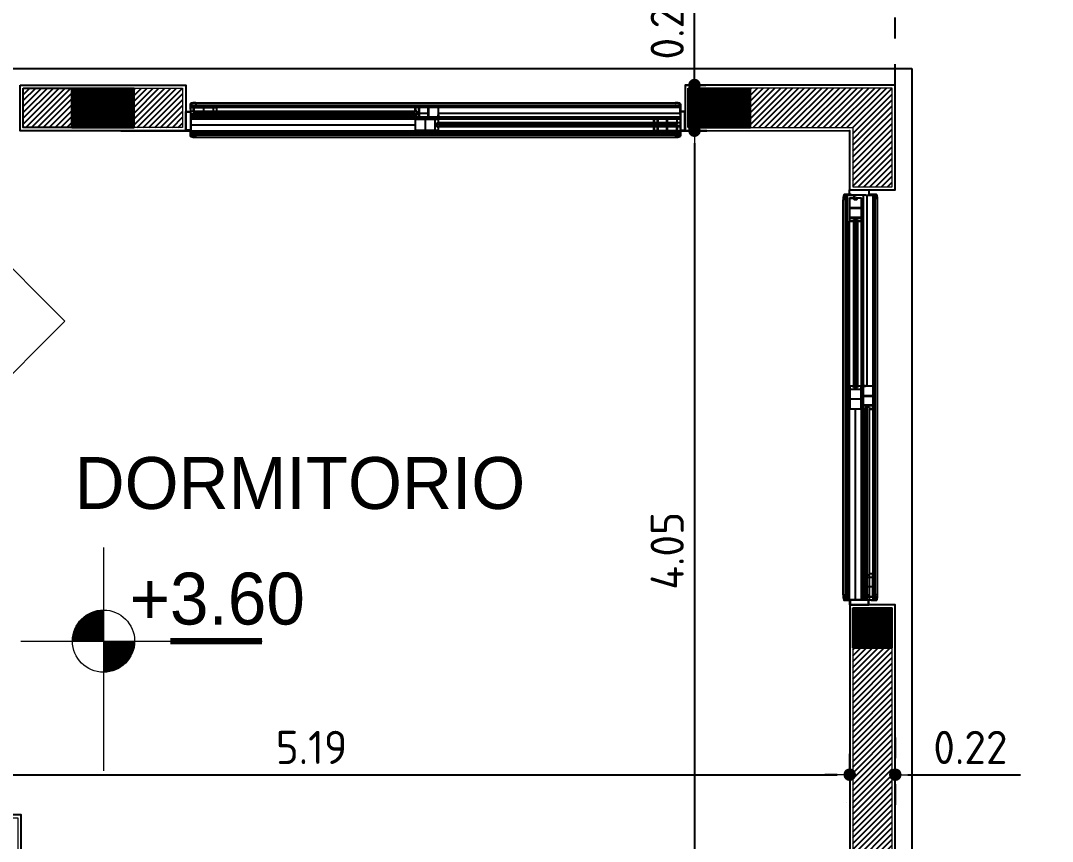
# Model space of a CAD drawing. Extents: x 233 to 569, y -241 to -74.
# Drawn here: x 412.215 to 417.189, y -172.952 to -168.996 of the extents above; entities that cross this region are included whole.
import ezdxf

# ---------------------------------------------------------------- set-up
doc = ezdxf.new("R2010")
doc.units = 0
doc.header["$MEASUREMENT"] = 0
doc.linetypes.add('DOT2', pattern=[0.125, 0, -0.125])
doc.layers.get('0').update_dxf_attribs({"linetype": 'CONTINUOUS', "lineweight": 50})
doc.layers.get('DEFPOINTS').update_dxf_attribs({"linetype": 'CONTINUOUS'})
for name, color, linetype in [('2D PA ABERTURAS CORTE', 1, 'CONTINUOUS'), ('2D PA ABERTURAS VISTA', 1, 'CONTINUOUS'), ('2D PA MUROS', 7, 'CONTINUOUS'), ('2D PB MUROS MAMP. HATCH', 10, 'CONTINUOUS'), ('2D PLATEA ESTRUCTURA COLUMNAS HATCH', 92, 'CONTINUOUS')]:
    doc.layers.add(name, color=color, linetype=linetype)
for name, color, linetype, lineweight in [('2D PA ESTRUCTURA COLUMNAS BORDES', 95, 'CONTINUOUS', 9), ('2D PA ESTRUCTURA COLUMNAS HATCH', 210, 'CONTINUOUS', 9), ('COTAS', 1, 'CONTINUOUS', 9), ('GRAFISMOS', 8, 'CONTINUOUS', 13), ('LETRAS', 3, 'CONTINUOUS', 35), ('TEXTOGREEN', 3, 'CONTINUOUS', 40)]:
    doc.layers.add(name, color=color, linetype=linetype, lineweight=lineweight)
doc.styles.add('ARIAL', font='')
doc.styles.get("Standard").update_dxf_attribs({"font": 'bahnschrift.ttf'})
doc.styles.add('SWISS LT CN', font='bahnschrift.ttf')
doc.styles.get('ARIAL').set_extended_font_data('DIN')
doc.dimstyles.new('PLANTA', dxfattribs={"dimscale": 0, "dimtxt": 0.16, "dimasz": 0.06, "dimexe": 0.18, "dimexo": 0, "dimgap": 0.05, "dimtad": 1, "dimzin": 0, "dimdsep": 46, "dimtxsty": 'ARIAL', "dimblk1": 'DOT', "dimblk2": 'DOT', "dimsah": 1, "dimcen": 0.09, "dimclrd": 1, "dimclre": 1, "dimclrt": 3, "dimadec": 0, "dimazin": 0, "dimtfac": 1, "dimtofl": 0, "dimtmove": 0, "dimatfit": 3, "dimldrblk": 'DOT', "dimfxl": 0.18, "dimtolj": 1, "dimtzin": 0, "dimarcsym": 0})
pattern_1 = [(45, (-33.139532, 77.621926), (-0.0141421356, 0.0141421356), [])]
pattern_2 = [(90, (-33.139532, 77.62192647), (-0.00025, 7e-20), []), (180, (-33.139532, 77.62192647), (-9e-20, -0.00025), [])]

# ---------------------------------------------------------------- blocks, each defined once
blk = doc.blocks.new('_DOT')
at = {"color": 0, "linetype": 'ByBlock'}
blk.add_line((-0.5, 0), (-1, 0), dxfattribs=at)
at = {"color": 0, "linetype": 'ByBlock', "const_width": 0.5}
blk.add_lwpolyline([(-0.25, 0, 1), (0.25, 0, 1)], format="xyb", close=True, dxfattribs=at)
blk = doc.blocks.new('*D233')
at = {"layer": 'COTAS', "color": 1, "linetype": 'DOT2', "lineweight": -2, "transparency": 16777216}
for p, q in [((415.5233, -169.5265), (415.2838, -169.5265)), ((415.5233, -173.5768), (415.2838, -173.5768))]:
    blk.add_line(p, q, dxfattribs=at)
at = {"layer": 'COTAS', "color": 1, "lineweight": -2, "transparency": 16777216}
blk.add_line((415.4638, -169.5865), (415.4638, -173.5168), dxfattribs=at)
at = {"layer": 'DEFPOINTS', "color": 0, "transparency": 16777216}
for p in [(415.5233, -169.5265), (415.4638, -173.5768), (415.5233, -173.5768)]:
    blk.add_point(p, dxfattribs=at)
at = {"layer": 'COTAS', "color": 1, "lineweight": -2, "transparency": 16777216, "xscale": 0.06, "yscale": 0.06, "zscale": 0.06}
for p, rotation in [((415.4638, -169.5265), 90), ((415.4638, -173.5768), 270)]:
    blk.add_blockref('_DOT', p, dxfattribs=dict(at, rotation=rotation))
at = {"layer": 'COTAS', "color": 3, "transparency": 16777216, "insert": (415.3323, -171.5516), "char_height": 0.16, "attachment_point": 5, "rotation": 90, "style": 'ARIAL'}
blk.add_mtext('\\A1;4.05', dxfattribs=at)
blk = doc.blocks.new('*D234')
at = {"layer": 'COTAS', "color": 1, "lineweight": -2, "transparency": 16777216}
for p, q in [((415.4638, -169.3063), (415.4638, -168.7622)), ((415.4638, -169.4665), (415.4638, -169.3663))]:
    blk.add_line(p, q, dxfattribs=at)
at = {"layer": 'COTAS', "color": 1, "linetype": 'DOT2', "lineweight": -2, "transparency": 16777216}
for p, q in [((415.4187, -169.3063), (415.6438, -169.3063)), ((415.4187, -169.5265), (415.6438, -169.5265))]:
    blk.add_line(p, q, dxfattribs=at)
at = {"layer": 'DEFPOINTS', "color": 0, "transparency": 16777216}
for p in [(415.4187, -169.3063), (415.4638, -169.3063), (415.4187, -169.5265)]:
    blk.add_point(p, dxfattribs=at)
at = {"layer": 'COTAS', "color": 1, "lineweight": -2, "transparency": 16777216, "xscale": 0.06, "yscale": 0.06, "zscale": 0.06}
for p, rotation in [((415.4638, -169.3063), 90), ((415.4638, -169.5265), 270)]:
    blk.add_blockref('_DOT', p, dxfattribs=dict(at, rotation=rotation))
at = {"layer": 'COTAS', "color": 3, "transparency": 16777216, "insert": (415.3324, -169.0043), "char_height": 0.16, "attachment_point": 5, "rotation": 90, "style": 'ARIAL'}
blk.add_mtext('\\A1;0.22', dxfattribs=at)
blk = doc.blocks.new('*D236')
at = {"layer": 'COTAS', "color": 1, "linetype": 'DOT2', "lineweight": -2, "transparency": 16777216}
for p, q in [((411.0226, -172.6306), (411.0226, -172.4506)), ((416.2121, -172.6306), (416.2121, -172.4506))]:
    blk.add_line(p, q, dxfattribs=at)
at = {"layer": 'COTAS', "color": 1, "lineweight": -2, "transparency": 16777216}
blk.add_line((411.0826, -172.6306), (416.1521, -172.6306), dxfattribs=at)
at = {"layer": 'DEFPOINTS', "color": 0, "transparency": 16777216}
for p in [(411.0226, -172.6306), (416.2121, -172.6306), (416.2121, -172.6306)]:
    blk.add_point(p, dxfattribs=at)
at = {"layer": 'COTAS', "color": 1, "lineweight": -2, "transparency": 16777216, "xscale": 0.06, "yscale": 0.06, "zscale": 0.06, "rotation": 180}
blk.add_blockref('_DOT', (411.0226, -172.6306), dxfattribs=at)
at = {"layer": 'COTAS', "color": 1, "lineweight": -2, "transparency": 16777216, "xscale": 0.06, "yscale": 0.06, "zscale": 0.06}
blk.add_blockref('_DOT', (416.2121, -172.6306), dxfattribs=at)
at = {"layer": 'COTAS', "color": 3, "transparency": 16777216, "insert": (413.6174, -172.4991), "char_height": 0.16, "attachment_point": 5, "style": 'ARIAL'}
blk.add_mtext('\\A1;5.19', dxfattribs=at)
blk = doc.blocks.new('*D307')
at = {"layer": 'COTAS', "color": 1, "linetype": 'DOT2', "lineweight": -2, "transparency": 16777216}
for p, q in [((416.2121, -172.4506), (416.2121, -172.8106)), ((416.4321, -172.4506), (416.4321, -172.8106))]:
    blk.add_line(p, q, dxfattribs=at)
at = {"layer": 'COTAS', "color": 1, "lineweight": -2, "transparency": 16777216}
for p, q in [((416.1521, -172.6306), (416.0921, -172.6306)), ((416.4921, -172.6306), (417.0362, -172.6306))]:
    blk.add_line(p, q, dxfattribs=at)
at = {"layer": 'DEFPOINTS', "color": 0, "transparency": 16777216}
for p in [(416.2121, -172.4506), (416.4321, -172.4506), (416.4321, -172.6306)]:
    blk.add_point(p, dxfattribs=at)
at = {"layer": 'COTAS', "color": 1, "lineweight": -2, "transparency": 16777216, "xscale": 0.06, "yscale": 0.06, "zscale": 0.06}
blk.add_blockref('_DOT', (416.2121, -172.6306), dxfattribs=at)
at = {"layer": 'COTAS', "color": 1, "lineweight": -2, "transparency": 16777216, "xscale": 0.06, "yscale": 0.06, "zscale": 0.06, "rotation": 180}
blk.add_blockref('_DOT', (416.4321, -172.6306), dxfattribs=at)
at = {"layer": 'COTAS', "color": 3, "transparency": 16777216, "insert": (416.7941, -172.4992), "char_height": 0.16, "attachment_point": 5, "style": 'ARIAL'}
blk.add_mtext('\\A1;0.22', dxfattribs=at)
blk = doc.blocks.new('*D309')
at = {"layer": 'COTAS', "color": 1, "linetype": 'DOT2', "lineweight": -2, "transparency": 16777216}
for p, q in [((416.4321, -169.3063), (416.4316, -168.5537)), ((423.1079, -169.3013), (423.1074, -168.5488))]:
    blk.add_line(p, q, dxfattribs=at)
at = {"layer": 'COTAS', "color": 1, "lineweight": -2, "transparency": 16777216}
blk.add_line((416.4917, -168.7336), (423.0475, -168.7288), dxfattribs=at)
at = {"layer": 'DEFPOINTS', "color": 0, "transparency": 16777216}
for p in [(423.1075, -168.7288), (416.4321, -169.3063), (423.1079, -169.3013)]:
    blk.add_point(p, dxfattribs=at)
at = {"layer": 'COTAS', "color": 1, "lineweight": -2, "transparency": 16777216, "xscale": 0.06, "yscale": 0.06, "zscale": 0.06}
for p, rotation in [((416.4317, -168.7337), 180.0423071216036), ((423.1075, -168.7288), 0.04230712160362048)]:
    blk.add_blockref('_DOT', p, dxfattribs=dict(at, rotation=rotation))
at = {"layer": 'COTAS', "color": 3, "transparency": 16777216, "insert": (419.7695, -168.5999), "char_height": 0.16, "attachment_point": 5, "rotation": 0.0423, "style": 'ARIAL'}
blk.add_mtext('\\A1;6.68', dxfattribs=at)

msp = doc.modelspace()

# ---------------------------------------------------------------- hatches: boundary and pattern name
at = {"layer": '2D PB MUROS MAMP. HATCH'}
h = msp.add_hatch(dxfattribs=at)
h.set_pattern_fill('_USER', color=256, scale=0.02, angle=45, pattern_type=0)
h.set_pattern_definition(pattern_1)
h.paths.add_polyline_path([(412.2278, -169.3213), (412.2278, -169.5114), (412.4619, -169.5113), (412.4619, -169.3213)])
h = msp.add_hatch(dxfattribs=at)
h.set_pattern_fill('_USER', color=256, scale=0.02, angle=45, pattern_type=0)
h.set_pattern_definition(pattern_1)
h.paths.add_polyline_path([(412.7619, -169.3213), (412.7619, -169.5113), (412.996, -169.5113), (412.996, -169.3212)])
h = msp.add_hatch(dxfattribs=at)
h.set_pattern_fill('_USER', color=256, scale=0.02, angle=45, pattern_type=0)
h.set_pattern_definition(pattern_1)
h.paths.add_polyline_path([(416.4171, -169.3213), (415.7337, -169.3212), (415.7337, -169.5114), (416.4171, -169.5113)])
h.paths.add_polyline_path([(416.4171, -169.5113), (416.227, -169.5113), (416.227, -169.797), (416.4171, -169.797)])
h = msp.add_hatch(dxfattribs=at)
h.set_pattern_fill('_USER', color=256, scale=0.02, angle=45, pattern_type=0)
h.set_pattern_definition(pattern_1)
h.paths.add_polyline_path([(413.033, -173.712), (413.033, -174.3319), (413.103, -174.3319), (413.1032, -173.6819), (416.127, -173.6818), (416.127, -173.5918), (412.8119, -173.5918), (412.8119, -173.7118)])
h.paths.add_polyline_path([(416.4171, -173.5918), (416.2271, -173.5918), (416.2271, -174.5087), (416.4171, -174.5087)])
h.paths.add_polyline_path([(416.2271, -173.5918), (416.4171, -173.5918), (416.4171, -172.0191), (416.2271, -172.0191)])
at = {"layer": '2D PLATEA ESTRUCTURA COLUMNAS HATCH'}
h = msp.add_hatch(dxfattribs=at)
h.set_pattern_fill('NET', color=256, scale=0.002, angle=90)
h.set_pattern_definition(pattern_2)
h.paths.add_polyline_path([(412.4619, -169.3213), (412.4619, -169.5113), (412.7619, -169.5113), (412.7619, -169.3213)])
h = msp.add_hatch(dxfattribs=at)
h.set_pattern_fill('NET', color=256, scale=0.002, angle=90)
h.set_pattern_definition(pattern_2)
h.paths.add_polyline_path([(415.4337, -169.3213), (415.7337, -169.3213), (415.7337, -169.5114), (415.4337, -169.5113)])
h = msp.add_hatch(dxfattribs=at)
h.set_pattern_fill('NET', color=256, scale=0.002, angle=90)
h.set_pattern_definition(pattern_2)
h.paths.add_polyline_path([(416.4171, -171.827), (416.2271, -171.827), (416.2271, -172.0191), (416.4171, -172.0191)])

# ---------------------------------------------------------------- linework, layer by layer
msp.add_line((416.1964, -172.7625), (416.1964, -172.7625))
at = {"const_width": 0.03}
msp.add_lwpolyline([(413.3788, -171.9868), (412.9375, -171.9868)], dxfattribs=at)
at = {"layer": '2D PA ABERTURAS CORTE', "color": 1}
for p, q in [((413.0335, -169.4222), (413.0335, -169.3975)), ((413.0335, -169.3975), (413.0335, -169.433)), ((413.0356, -169.4448), (413.0356, -169.397)), ((415.3941, -169.4487), (415.3941, -169.397)), ((415.3962, -169.3975), (415.3962, -169.433)), ((415.3962, -169.4222), (415.3962, -169.3975)), ((413.032, -169.434), (413.0325, -169.434)), ((413.0366, -169.4458), (413.0568, -169.4458)), ((413.0572, -169.4476), (413.0366, -169.4476)), ((413.0489, -169.4368), (413.0489, -169.4363)), ((413.0494, -169.4358), (413.0572, -169.4358)), ((413.0568, -169.4373), (413.0494, -169.4373)), ((413.0576, -169.4417), (413.0568, -169.4373)), ((413.0568, -169.4458), (413.0576, -169.4417)), ((413.0582, -169.4366), (413.0591, -169.4417)), ((413.0591, -169.4417), (413.0582, -169.4468)), ((415.3941, -169.4487), (415.3941, -169.5116)), ((415.3941, -169.4487), (415.3941, -169.5116)), ((415.3962, -169.4366), (415.3962, -169.5239)), ((415.3977, -169.434), (415.3972, -169.434)), ((415.3715, -169.4932), (415.3706, -169.4983)), ((415.3706, -169.4983), (415.3715, -169.5034)), ((415.3721, -169.4983), (415.3729, -169.4939)), ((415.3728, -169.5024), (415.3721, -169.4983)), ((415.3803, -169.4924), (415.3725, -169.4924)), ((415.3725, -169.5042), (415.3941, -169.5042)), ((415.3931, -169.5024), (415.3728, -169.5024)), ((415.3729, -169.4939), (415.3803, -169.4939)), ((415.3808, -169.4934), (415.3808, -169.4929)), ((415.3941, -169.5145), (415.3941, -169.5528)), ((415.3962, -169.5185), (415.3962, -169.5239)), ((415.3977, -169.5265), (415.3972, -169.5265)), ((415.3962, -169.5275), (415.3962, -169.5447)), ((415.3962, -169.5275), (415.3962, -169.5522)), ((415.3962, -169.5522), (415.3962, -169.5275)), ((416.211, -169.8345), (416.1863, -169.8345)), ((416.211, -169.8345), (416.1938, -169.8345)), ((416.22, -169.8345), (416.2146, -169.8345)), ((416.3045, -169.833), (416.3045, -169.8335)), ((416.2968, -171.7639), (416.2917, -171.7648)), ((416.2927, -171.7662), (416.2968, -171.7654)), ((416.3019, -171.7648), (416.2968, -171.7639)), ((416.2968, -171.7654), (416.3012, -171.7662)), ((416.2898, -171.7874), (416.1857, -171.7874)), ((416.224, -171.7874), (416.1857, -171.7874)), ((416.211, -171.7895), (416.1863, -171.7895)), ((416.1863, -171.7895), (416.211, -171.7895)), ((416.211, -171.7895), (416.1938, -171.7895)), ((416.212, -171.7905), (416.212, -171.812)), ((416.212, -171.791), (416.212, -171.7905)), ((416.212, -171.812), (416.3045, -171.812)), ((416.2141, -171.79), (416.2141, -171.81)), ((416.2141, -171.81), (416.3024, -171.81)), ((416.22, -171.7895), (416.2146, -171.7895)), ((416.3019, -171.7895), (416.2146, -171.7895)), ((416.2898, -171.7874), (416.2269, -171.7874)), ((416.2909, -171.7658), (416.2909, -171.7864)), ((416.2927, -171.7864), (416.2927, -171.7662)), ((416.2937, -171.7874), (416.3415, -171.7874)), ((416.3012, -171.7662), (416.3012, -171.7736)), ((416.3017, -171.7741), (416.3022, -171.7741)), ((416.3024, -171.81), (416.3024, -171.79)), ((416.3027, -171.7736), (416.3027, -171.7658)), ((416.3045, -171.791), (416.3045, -171.7905)), ((416.3045, -171.812), (416.3045, -171.7905)), ((416.341, -171.7895), (416.3055, -171.7895)), ((416.3163, -171.7895), (416.341, -171.7895))]:
    msp.add_line(p, q, dxfattribs=at)
at = {"layer": '2D PA ABERTURAS CORTE'}
for p, q in [((413.0489, -169.4334), (413.0489, -169.413)), ((413.1615, -169.413), (413.0489, -169.413)), ((413.0504, -169.4146), (413.0963, -169.4146)), ((413.0504, -169.4146), (413.0504, -169.4334)), ((413.0973, -169.4156), (413.0973, -169.4673)), ((413.0988, -169.4673), (413.0988, -169.4156)), ((413.0999, -169.4146), (413.1421, -169.4146)), ((413.1431, -169.4156), (413.1431, -169.4673)), ((413.1446, -169.4673), (413.1446, -169.4156)), ((413.1456, -169.4146), (413.159, -169.4146)), ((413.16, -169.4156), (413.16, -169.4316)), ((413.1615, -169.4316), (413.1615, -169.413)), ((414.1175, -169.413), (414.2302, -169.413)), ((414.1175, -169.4316), (414.1175, -169.413)), ((414.1191, -169.4156), (414.1191, -169.4316)), ((414.1334, -169.4146), (414.1201, -169.4146)), ((414.1344, -169.4673), (414.1344, -169.4156)), ((414.136, -169.4156), (414.136, -169.4673)), ((414.1792, -169.4146), (414.137, -169.4146)), ((414.1802, -169.4673), (414.1802, -169.4156)), ((414.1817, -169.4156), (414.1817, -169.4673)), ((414.2286, -169.4146), (414.1828, -169.4146)), ((414.2286, -169.4146), (414.2286, -169.4495)), ((414.2302, -169.4495), (414.2302, -169.413)), ((413.0356, -169.4316), (414.1175, -169.4316)), ((413.0356, -169.4519), (414.1175, -169.4519)), ((413.0489, -169.4334), (413.0504, -169.4334)), ((413.0489, -169.4495), (413.0489, -169.4699)), ((413.0489, -169.4495), (413.0504, -169.4495)), ((413.0489, -169.4699), (413.1615, -169.4699)), ((413.0504, -169.4683), (413.0504, -169.4495)), ((413.0963, -169.4683), (413.0504, -169.4683)), ((413.0591, -169.4417), (414.1254, -169.4417)), ((413.1421, -169.4683), (413.0999, -169.4683)), ((413.159, -169.4683), (413.1456, -169.4683)), ((413.1536, -169.4316), (413.1536, -169.4519)), ((413.1536, -169.4316), (413.1615, -169.4316)), ((413.1536, -169.4519), (413.1615, -169.4519)), ((413.16, -169.4519), (413.16, -169.4673)), ((413.1615, -169.4699), (413.1615, -169.4519)), ((414.1254, -169.4316), (414.1175, -169.4316)), ((414.1254, -169.4519), (414.1175, -169.4519)), ((414.1175, -169.4699), (414.1175, -169.4519)), ((414.2302, -169.4696), (414.1175, -169.4696)), ((414.1175, -169.4696), (414.1175, -169.5265)), ((414.2302, -169.4699), (414.1175, -169.4699)), ((414.1191, -169.4519), (414.1191, -169.4673)), ((414.1191, -169.5249), (414.1191, -169.4712)), ((414.1191, -169.4712), (414.1649, -169.4712)), ((414.1201, -169.4683), (414.1334, -169.4683)), ((414.1254, -169.4316), (414.1254, -169.4519)), ((414.137, -169.4683), (414.1792, -169.4683)), ((414.166, -169.4722), (414.166, -169.5239)), ((414.1675, -169.5239), (414.1675, -169.4722)), ((414.1685, -169.4712), (414.2107, -169.4712)), ((414.1828, -169.4683), (414.2286, -169.4683)), ((414.2117, -169.4722), (414.2117, -169.5239)), ((414.2133, -169.5239), (414.2133, -169.4722)), ((414.2143, -169.4712), (414.2276, -169.4712)), ((414.2286, -169.4683), (414.2286, -169.4495)), ((414.2286, -169.4722), (414.2286, -169.4882)), ((414.2302, -169.4495), (414.2302, -169.4699)), ((414.2302, -169.4882), (414.2302, -169.4696)), ((415.2682, -169.4882), (415.2682, -169.4696)), ((415.2682, -169.4696), (415.3808, -169.4696)), ((415.2697, -169.4722), (415.2697, -169.4882)), ((415.284, -169.4712), (415.2707, -169.4712)), ((415.2851, -169.5239), (415.2851, -169.4722)), ((415.2866, -169.4722), (415.2866, -169.5239)), ((415.3298, -169.4712), (415.2876, -169.4712)), ((415.3308, -169.5239), (415.3308, -169.4722)), ((415.3324, -169.4722), (415.3324, -169.5239)), ((415.3793, -169.4712), (415.3334, -169.4712)), ((415.3793, -169.4712), (415.3793, -169.49)), ((415.3808, -169.49), (415.3808, -169.4696)), ((414.1191, -169.4882), (414.1175, -169.4882)), ((414.1191, -169.4983), (414.1175, -169.4983)), ((414.1191, -169.5085), (414.1175, -169.5085)), ((414.1175, -169.5265), (414.2302, -169.5265)), ((414.1649, -169.5249), (414.1191, -169.5249)), ((414.2107, -169.5249), (414.1685, -169.5249)), ((414.2276, -169.5249), (414.2143, -169.5249)), ((414.2223, -169.4882), (414.2302, -169.4882)), ((414.2223, -169.4882), (414.2223, -169.5085)), ((415.3706, -169.4983), (414.2223, -169.4983)), ((414.2223, -169.5085), (414.2302, -169.5085)), ((414.2286, -169.5085), (414.2286, -169.5239)), ((415.3941, -169.4882), (414.2302, -169.4882)), ((415.3941, -169.5085), (414.2302, -169.5085)), ((414.2302, -169.5265), (414.2302, -169.5085)), ((415.2761, -169.4882), (415.2682, -169.4882)), ((415.2682, -169.5265), (415.2682, -169.5085)), ((415.2761, -169.5085), (415.2682, -169.5085)), ((415.3808, -169.5265), (415.2682, -169.5265)), ((415.2697, -169.5085), (415.2697, -169.5239)), ((415.2707, -169.5249), (415.284, -169.5249)), ((415.2761, -169.4882), (415.2761, -169.5085)), ((415.2876, -169.5249), (415.3298, -169.5249)), ((415.3334, -169.5249), (415.3793, -169.5249)), ((415.3808, -169.49), (415.3793, -169.49)), ((415.3793, -169.5249), (415.3793, -169.5061)), ((415.3808, -169.5061), (415.3793, -169.5061)), ((415.3808, -169.5061), (415.3808, -169.5265)), ((416.212, -169.812), (416.3045, -169.812)), ((416.212, -169.8335), (416.212, -169.812)), ((416.3045, -169.812), (416.3045, -169.8335)), ((416.2343, -169.8366), (416.1857, -169.8366)), ((416.1863, -169.8345), (416.211, -169.8345)), ((416.212, -169.833), (416.212, -169.8335)), ((416.212, -169.8499), (416.212, -169.9626)), ((416.2324, -169.8499), (416.212, -169.8499)), ((416.2136, -169.8514), (416.2324, -169.8514)), ((416.2136, -169.8973), (416.2136, -169.8514)), ((416.2324, -169.8499), (416.2324, -169.8514)), ((416.2343, -169.8582), (416.2343, -169.8366)), ((416.2402, -169.8601), (416.2351, -169.8592)), ((416.2361, -169.8366), (416.2361, -169.8579)), ((416.2898, -169.8366), (416.2361, -169.8366)), ((416.2361, -169.8579), (416.2402, -169.8586)), ((416.2402, -169.8586), (416.2446, -169.8578)), ((416.2453, -169.8592), (416.2402, -169.8601)), ((416.2446, -169.8578), (416.2446, -169.8504)), ((416.2451, -169.8499), (416.2456, -169.8499)), ((416.2461, -169.8504), (416.2461, -169.8582)), ((416.2485, -169.8499), (416.2689, -169.8499)), ((416.2485, -169.8499), (416.2485, -169.8514)), ((416.2673, -169.8514), (416.2485, -169.8514)), ((416.2673, -169.8514), (416.2673, -169.8973)), ((416.2689, -169.9626), (416.2689, -169.8499)), ((416.2898, -169.8366), (416.3415, -169.8366)), ((416.341, -169.8345), (416.3055, -169.8345)), ((416.3163, -169.8345), (416.341, -169.8345)), ((416.2136, -169.9431), (416.2136, -169.9009)), ((416.2663, -169.8983), (416.2146, -169.8983)), ((416.2146, -169.8999), (416.2663, -169.8999)), ((416.2673, -169.9009), (416.2673, -169.9431)), ((416.212, -169.9626), (416.23, -169.9626)), ((416.2136, -169.96), (416.2136, -169.9467)), ((416.2663, -169.9441), (416.2146, -169.9441)), ((416.2146, -169.9457), (416.2663, -169.9457)), ((416.23, -169.961), (416.2146, -169.961)), ((416.23, -169.9547), (416.23, -169.9626)), ((416.2503, -169.9547), (416.23, -169.9547)), ((416.23, -169.9626), (416.23, -170.7636)), ((416.2402, -169.9547), (416.2402, -170.7636)), ((416.2503, -169.9547), (416.2503, -169.9626)), ((416.2663, -169.961), (416.2503, -169.961)), ((416.2503, -169.9626), (416.2503, -170.7636)), ((416.2503, -169.9626), (416.2689, -169.9626)), ((416.2673, -169.9467), (416.2673, -169.96)), ((416.212, -170.7557), (416.23, -170.7557)), ((416.212, -170.8683), (416.212, -170.7557)), ((416.2136, -170.7582), (416.2136, -170.7716)), ((416.23, -170.7572), (416.2146, -170.7572)), ((416.23, -170.7636), (416.23, -170.7557)), ((416.2503, -170.7636), (416.23, -170.7636)), ((416.2503, -170.7636), (416.2503, -170.7557)), ((416.2503, -170.7557), (416.2689, -170.7557)), ((416.2663, -170.7572), (416.2503, -170.7572)), ((416.2673, -170.7716), (416.2673, -170.7582)), ((416.2686, -170.7557), (416.2686, -170.8683)), ((416.289, -170.7557), (416.2686, -170.7557)), ((416.2689, -170.7557), (416.2689, -170.8683)), ((416.2702, -170.7572), (416.289, -170.7572)), ((416.2702, -170.8031), (416.2702, -170.7572)), ((416.289, -170.7557), (416.3255, -170.7557)), ((416.3239, -170.7572), (416.289, -170.7572)), ((416.3239, -170.7572), (416.3239, -170.8031)), ((416.3255, -170.8683), (416.3255, -170.7557)), ((416.2136, -170.7751), (416.2136, -170.8173)), ((416.2146, -170.7726), (416.2663, -170.7726)), ((416.2663, -170.7741), (416.2146, -170.7741)), ((416.2146, -170.8184), (416.2663, -170.8184)), ((416.2663, -170.8199), (416.2146, -170.8199)), ((416.2673, -170.8173), (416.2673, -170.7751)), ((416.2702, -170.8489), (416.2702, -170.8067)), ((416.3229, -170.8041), (416.2712, -170.8041)), ((416.2712, -170.8057), (416.3229, -170.8057)), ((416.3239, -170.8067), (416.3239, -170.8489)), ((416.2689, -170.8683), (416.212, -170.8683)), ((416.2136, -170.8209), (416.2136, -170.8668)), ((416.2136, -170.8668), (416.2673, -170.8668)), ((416.23, -170.8668), (416.23, -170.8683)), ((416.2402, -170.8668), (416.2402, -170.8683)), ((416.2503, -170.8668), (416.2503, -170.8683)), ((416.2673, -170.8668), (416.2673, -170.8209)), ((416.2686, -170.8683), (416.2866, -170.8683)), ((416.2702, -170.8658), (416.2702, -170.8525)), ((416.3229, -170.8499), (416.2712, -170.8499)), ((416.2712, -170.8514), (416.3229, -170.8514)), ((416.2866, -170.8668), (416.2712, -170.8668)), ((416.2866, -170.8604), (416.2866, -170.8683)), ((416.3069, -170.8604), (416.2866, -170.8604)), ((416.2866, -171.7874), (416.2866, -170.8683)), ((416.2968, -171.7874), (416.2968, -170.8604)), ((416.3069, -170.8604), (416.3069, -170.8683)), ((416.3229, -170.8668), (416.3069, -170.8668)), ((416.3069, -171.7874), (416.3069, -170.8683)), ((416.3069, -170.8683), (416.3255, -170.8683)), ((416.3239, -170.8525), (416.3239, -170.8658)), ((416.2686, -171.6615), (416.2866, -171.6615)), ((416.2686, -171.7741), (416.2686, -171.6615)), ((416.2702, -171.664), (416.2702, -171.6773)), ((416.2866, -171.663), (416.2712, -171.663)), ((416.2866, -171.6694), (416.2866, -171.6615)), ((416.3069, -171.6615), (416.3255, -171.6615)), ((416.3069, -171.6694), (416.3069, -171.6615)), ((416.3229, -171.663), (416.3069, -171.663)), ((416.3239, -171.6773), (416.3239, -171.664)), ((416.3255, -171.6615), (416.3255, -171.7741)), ((416.2702, -171.6809), (416.2702, -171.7231)), ((416.2712, -171.6784), (416.3229, -171.6784)), ((416.3229, -171.6799), (416.2712, -171.6799)), ((416.3069, -171.6694), (416.2866, -171.6694)), ((416.3239, -171.7231), (416.3239, -171.6809)), ((416.2702, -171.7267), (416.2702, -171.7726)), ((416.2712, -171.7241), (416.3229, -171.7241)), ((416.3229, -171.7257), (416.2712, -171.7257)), ((416.3239, -171.7726), (416.3239, -171.7267)), ((416.289, -171.7741), (416.2686, -171.7741)), ((416.2702, -171.7726), (416.289, -171.7726)), ((416.289, -171.7741), (416.289, -171.7726)), ((416.3239, -171.7726), (416.3051, -171.7726)), ((416.3051, -171.7741), (416.3051, -171.7726)), ((416.3051, -171.7741), (416.3255, -171.7741))]:
    msp.add_line(p, q, dxfattribs=at)
at = {"layer": '2D PA ABERTURAS CORTE', "color": 251}
for p, q in [((413.0591, -169.3926), (413.0591, -169.413)), ((416.1813, -171.7639), (416.2018, -171.7639)), ((416.346, -171.7639), (416.3255, -171.7639))]:
    msp.add_line(p, q, dxfattribs=at)
at = {"layer": '2D PA ABERTURAS CORTE', "color": 1}
for centre, radius, start, end in [((413.0366, -169.3975), 0.00307, 106.1276, 180), ((413.0366, -169.397), 0.00102, 106.0134, 180), ((413.0571, -169.4683), 0.0768, 89.2257, 106.1276), ((413.0571, -169.4683), 0.0753, 89.8985, 106.0134), ((413.0581, -169.3926), 0.00102, 209.5615, 89.2257), ((415.3716, -169.3926), 0.00102, 90.7743, 330.4385), ((415.3726, -169.4683), 0.0768, 73.8724, 90.7743), ((415.3726, -169.4683), 0.0753, 73.9866, 90.1015), ((415.3931, -169.397), 0.00102, 0, 73.9866), ((415.3931, -169.3975), 0.00307, 0, 73.8724), ((413.0325, -169.433), 0.00102, 270, 0), ((413.033, -169.4366), 0.000512, 0, 90), ((413.0366, -169.4448), 0.00102, 180, 270), ((413.0366, -169.4487), 0.00102, 90, 180), ((413.0494, -169.4363), 0.000512, 90, 180), ((413.0494, -169.4368), 0.000512, 180, 270), ((413.0572, -169.4368), 0.00102, 10, 90), ((413.0572, -169.4466), 0.00102, 270, 350), ((415.3972, -169.433), 0.00102, 180, 270), ((415.3967, -169.4366), 0.000512, 90, 180), ((415.3725, -169.4934), 0.00102, 90, 170), ((415.3725, -169.5032), 0.00102, 190, 270), ((415.3803, -169.4929), 0.000512, 0, 90), ((415.3803, -169.4934), 0.000512, 270, 0), ((415.3931, -169.5116), 0.00102, 270, 0), ((415.3967, -169.5239), 0.000512, 180, 270), ((415.3972, -169.5275), 0.00102, 90, 180), ((415.3716, -169.5572), 0.00102, 29.5615, 269.2257), ((415.3726, -169.4814), 0.0768, 269.2257, 286.1276), ((415.3726, -169.4814), 0.0753, 269.8985, 286.0134), ((415.3931, -169.5528), 0.00102, 286.0134, 0), ((415.3931, -169.5522), 0.00307, 286.1276, 0), ((416.3415, -169.8376), 0.00102, 16.0134, 90), ((416.1813, -171.7649), 0.00102, 299.5615, 179.2257), ((416.2571, -171.7659), 0.0768, 179.2257, 196.1276), ((416.2919, -171.7658), 0.00102, 100, 180), ((416.3017, -171.7658), 0.00102, 0, 80), ((416.2702, -171.7659), 0.0768, 343.8724, 0.7743), ((416.346, -171.7649), 0.00102, 0.7743, 240.4385), ((416.2571, -171.7659), 0.0753, 179.8985, 196.0134), ((416.1863, -171.7864), 0.00307, 196.1276, 270), ((416.1857, -171.7864), 0.00102, 196.0134, 270), ((416.211, -171.7905), 0.00102, 0, 90), ((416.2146, -171.79), 0.000512, 90, 180), ((416.2898, -171.7864), 0.00102, 270, 0), ((416.2937, -171.7864), 0.00102, 180, 270), ((416.3017, -171.7736), 0.000512, 180, 270), ((416.3019, -171.79), 0.000512, 0, 90), ((416.3022, -171.7736), 0.000512, 270, 0), ((416.3055, -171.7905), 0.00102, 90, 180), ((416.341, -171.7864), 0.00307, 270, 343.8724), ((416.3415, -171.7864), 0.00102, 270, 343.9866), ((416.2702, -171.7659), 0.0753, 343.9866, 0.1015)]:
    msp.add_arc(centre, radius, start, end, dxfattribs=at)
at = {"layer": '2D PA ABERTURAS CORTE'}
for centre, radius, start, end in [((413.0963, -169.4156), 0.00102, 0, 90), ((413.0999, -169.4156), 0.00102, 90, 180), ((413.1421, -169.4156), 0.00102, 0, 90), ((413.1456, -169.4156), 0.00102, 90, 180), ((413.159, -169.4156), 0.00102, 0, 90), ((414.1201, -169.4156), 0.00102, 90, 180), ((414.1334, -169.4156), 0.00102, 0, 90), ((414.137, -169.4156), 0.00102, 90, 180), ((414.1792, -169.4156), 0.00102, 0, 90), ((414.1828, -169.4156), 0.00102, 90, 180), ((413.0963, -169.4673), 0.00102, 270, 0), ((413.0999, -169.4673), 0.00102, 180, 270), ((413.1421, -169.4673), 0.00102, 270, 0), ((413.1456, -169.4673), 0.00102, 180, 270), ((413.159, -169.4673), 0.00102, 270, 0), ((414.1201, -169.4673), 0.00102, 180, 270), ((414.1334, -169.4673), 0.00102, 270, 0), ((414.137, -169.4673), 0.00102, 180, 270), ((414.1649, -169.4722), 0.00102, 0, 90), ((414.1685, -169.4722), 0.00102, 90, 180), ((414.1792, -169.4673), 0.00102, 270, 0), ((414.1828, -169.4673), 0.00102, 180, 270), ((414.2107, -169.4722), 0.00102, 0, 90), ((414.2143, -169.4722), 0.00102, 90, 180), ((414.2276, -169.4722), 0.00102, 0, 90), ((415.2707, -169.4722), 0.00102, 90, 180), ((415.284, -169.4722), 0.00102, 0, 90), ((415.2876, -169.4722), 0.00102, 90, 180), ((415.3298, -169.4722), 0.00102, 0, 90), ((415.3334, -169.4722), 0.00102, 90, 180), ((414.1649, -169.5239), 0.00102, 270, 0), ((414.1685, -169.5239), 0.00102, 180, 270), ((414.2107, -169.5239), 0.00102, 270, 0), ((414.2143, -169.5239), 0.00102, 180, 270), ((414.2276, -169.5239), 0.00102, 270, 0), ((415.2707, -169.5239), 0.00102, 180, 270), ((415.284, -169.5239), 0.00102, 270, 0), ((415.2876, -169.5239), 0.00102, 180, 270), ((415.3298, -169.5239), 0.00102, 270, 0), ((415.3334, -169.5239), 0.00102, 180, 270), ((416.2571, -169.8581), 0.0768, 163.8724, 180.7743), ((416.1813, -169.8591), 0.00102, 180.7743, 60.4385), ((416.2571, -169.8581), 0.0753, 163.9866, 180.1015), ((416.1863, -169.8376), 0.00307, 90, 163.8724), ((416.1857, -169.8376), 0.00102, 90, 163.9866), ((416.211, -169.8335), 0.00102, 270, 0), ((416.2353, -169.8582), 0.00102, 180, 260), ((416.2451, -169.8504), 0.000512, 90, 180), ((416.2451, -169.8582), 0.00102, 280, 0), ((416.2456, -169.8504), 0.000512, 0, 90), ((416.3055, -169.8335), 0.00102, 180, 270), ((416.341, -169.8376), 0.00307, 16.1276, 90), ((416.2702, -169.8581), 0.0753, 359.8985, 16.0134), ((416.2702, -169.8581), 0.0768, 359.2257, 16.1276), ((416.346, -169.8591), 0.00102, 119.5615, 359.2257), ((416.2146, -169.8973), 0.00102, 180, 270), ((416.2146, -169.9009), 0.00102, 90, 180), ((416.2663, -169.8973), 0.00102, 270, 0), ((416.2663, -169.9009), 0.00102, 0, 90), ((416.2146, -169.9431), 0.00102, 180, 270), ((416.2146, -169.9467), 0.00102, 90, 180), ((416.2146, -169.96), 0.00102, 180, 270), ((416.2663, -169.9431), 0.00102, 270, 0), ((416.2663, -169.9467), 0.00102, 0, 90), ((416.2663, -169.96), 0.00102, 270, 0), ((416.2146, -170.7582), 0.00102, 90, 180), ((416.2663, -170.7582), 0.00102, 0, 90), ((416.2146, -170.7716), 0.00102, 180, 270), ((416.2146, -170.7751), 0.00102, 90, 180), ((416.2146, -170.8173), 0.00102, 180, 270), ((416.2146, -170.8209), 0.00102, 90, 180), ((416.2663, -170.7716), 0.00102, 270, 0), ((416.2663, -170.7751), 0.00102, 0, 90), ((416.2663, -170.8173), 0.00102, 270, 0), ((416.2663, -170.8209), 0.00102, 0, 90), ((416.2712, -170.8031), 0.00102, 180, 270), ((416.2712, -170.8067), 0.00102, 90, 180), ((416.3229, -170.8031), 0.00102, 270, 0), ((416.3229, -170.8067), 0.00102, 0, 90), ((416.2712, -170.8489), 0.00102, 180, 270), ((416.2712, -170.8525), 0.00102, 90, 180), ((416.2712, -170.8658), 0.00102, 180, 270), ((416.3229, -170.8489), 0.00102, 270, 0), ((416.3229, -170.8525), 0.00102, 0, 90), ((416.3229, -170.8658), 0.00102, 270, 0), ((416.2712, -171.664), 0.00102, 90, 180), ((416.3229, -171.664), 0.00102, 0, 90), ((416.2712, -171.6773), 0.00102, 180, 270), ((416.2712, -171.6809), 0.00102, 90, 180), ((416.3229, -171.6773), 0.00102, 270, 0), ((416.3229, -171.6809), 0.00102, 0, 90), ((416.2712, -171.7231), 0.00102, 180, 270), ((416.2712, -171.7267), 0.00102, 90, 180), ((416.3229, -171.7231), 0.00102, 270, 0), ((416.3229, -171.7267), 0.00102, 0, 90)]:
    msp.add_arc(centre, radius, start, end, dxfattribs=at)
at = {"layer": '2D PA ABERTURAS VISTA', "color": 251}
for p, q in [((409.8051, -169.2264), (416.512, -169.2264)), ((416.512, -169.2264), (416.512, -178.5539)), ((413.0356, -169.4028), (415.3941, -169.4028)), ((413.0356, -169.4128), (414.1739, -169.4128)), ((413.059, -169.3921), (415.3707, -169.3921)), ((414.1739, -169.4128), (415.3941, -169.4128)), ((413.0356, -169.4596), (414.2286, -169.4596)), ((413.0356, -169.4696), (415.3941, -169.4696)), ((414.0302, -169.4417), (414.1817, -169.4417)), ((414.2302, -169.4417), (415.3941, -169.4417)), ((414.2302, -169.4596), (415.3941, -169.4596)), ((412.6984, -169.5265), (413.0325, -169.5265)), ((413.0356, -169.4983), (414.1175, -169.4983)), ((413.0356, -169.5265), (415.3941, -169.5265)), ((415.3972, -169.5265), (415.5233, -169.5265)), ((413.0356, -169.5363), (415.3941, -169.5363)), ((413.0356, -169.5465), (415.3941, -169.5465)), ((413.059, -169.5576), (415.3707, -169.5576)), ((413.0591, -169.5572), (413.0591, -169.5367)), ((416.1809, -171.764), (416.1809, -169.86)), ((416.192, -171.7874), (416.192, -169.8366)), ((416.2022, -171.7874), (416.2022, -169.8366)), ((416.2789, -171.2557), (416.2789, -169.8366)), ((416.2968, -170.7557), (416.2968, -169.8366)), ((416.3257, -171.312), (416.3257, -169.8366)), ((416.3357, -171.7874), (416.3357, -169.8366)), ((416.3464, -171.764), (416.3464, -169.8601)), ((416.212, -171.7874), (416.212, -169.9626)), ((416.2689, -171.7874), (416.2689, -169.9626)), ((416.3257, -171.7874), (416.3257, -170.812)), ((416.2402, -171.7874), (416.2402, -170.8683)), ((416.2789, -171.7874), (416.2789, -170.8683))]:
    msp.add_line(p, q, dxfattribs=at)
at = {"layer": '2D PA ABERTURAS VISTA', "color": 1}
for p, q in [((413.011, -169.5265), (413.011, -169.434)), ((413.011, -169.434), (413.0325, -169.434)), ((413.013, -169.5244), (413.013, -169.4361)), ((413.013, -169.4361), (413.033, -169.4361)), ((413.0335, -169.4366), (413.0335, -169.5239)), ((413.0356, -169.4487), (413.0356, -169.5528)), ((413.0356, -169.4487), (413.0356, -169.5116)), ((415.4167, -169.4361), (415.3967, -169.4361)), ((415.4187, -169.434), (415.3972, -169.434)), ((415.4167, -169.5244), (415.4167, -169.4361)), ((415.4187, -169.5265), (415.4187, -169.434)), ((413.0325, -169.5265), (413.011, -169.5265)), ((413.033, -169.5244), (413.013, -169.5244)), ((413.032, -169.5265), (413.0325, -169.5265)), ((413.0335, -169.5185), (413.0335, -169.5239)), ((413.0356, -169.5145), (413.0356, -169.5528)), ((415.3967, -169.5244), (415.4167, -169.5244)), ((415.3972, -169.5265), (415.4187, -169.5265)), ((413.0335, -169.5275), (413.0335, -169.5447)), ((413.0335, -169.5275), (413.0335, -169.5522)), ((413.0335, -169.5522), (413.0335, -169.5275))]:
    msp.add_line(p, q, dxfattribs=at)
for centre, radius, start, end in [((413.0325, -169.5275), 0.00102, 360, 90), ((413.033, -169.5239), 0.000512, 270, 0), ((413.0366, -169.5522), 0.00307, 180, 253.8724), ((413.0366, -169.5528), 0.00102, 180, 253.9866), ((413.0571, -169.4814), 0.0768, 253.8724, 270.7743), ((413.0571, -169.4814), 0.0753, 253.9866, 270.1015), ((413.0581, -169.5572), 0.00102, 270.7743, 150.4385)]:
    msp.add_arc(centre, radius, start, end, dxfattribs=at)
at = {"layer": '2D PA ESTRUCTURA COLUMNAS BORDES'}
for points in [[(412.4619, -169.3213), (412.4619, -169.5113), (412.7619, -169.5113), (412.7619, -169.3213)], [(415.4337, -169.5113), (415.7337, -169.5113), (415.7337, -169.3214), (415.4337, -169.3214)]]:
    msp.add_lwpolyline(points, close=True, dxfattribs=at)
at = {"layer": '2D PA ESTRUCTURA COLUMNAS HATCH'}
msp.add_lwpolyline([(416.2271, -171.827), (416.4171, -171.827), (416.4171, -172.0191), (416.2271, -172.0191)], close=True, dxfattribs=at)
at = {"layer": '2D PA MUROS'}
for points in [[(412.2128, -169.3063), (413.011, -169.3063), (413.011, -169.5263), (412.2128, -169.5264)], [(412.2278, -169.3213), (412.4619, -169.3213), (412.4619, -169.5114), (412.2278, -169.5114)], [(415.4187, -169.5265), (416.212, -169.5262), (416.212, -169.812), (416.4321, -169.812), (416.4321, -169.3063), (415.4187, -169.3063)]]:
    msp.add_lwpolyline(points, close=True, dxfattribs=at)
msp.add_lwpolyline([(416.2121, -173.9803), (416.2121, -174.5237), (416.4321, -174.5237), (416.4321, -171.812), (416.2121, -171.812), (416.2121, -173.5768), (412.2176, -173.5768), (412.2176, -172.8247), (412.0676, -172.8247), (412.0673, -173.7265), (413.018, -173.727), (413.018, -174.3469), (413.118, -174.3469), (413.1182, -173.6969), (416.112, -173.6968)], dxfattribs=at)
at = {"layer": 'COTAS'}
for p, q in [((412.6146, -171.5356), (412.6146, -172.6116)), ((412.2151, -171.9868), (413.3788, -171.9868))]:
    msp.add_line(p, q, dxfattribs=at)
msp.add_lwpolyline([(412.0386, -170.834), (412.4275, -170.4451), (412.0386, -170.0562), (411.6497, -170.4451)], close=True, dxfattribs=at)
msp.add_circle((412.6146, -171.9868), 0.15, dxfattribs=at)
at = {"layer": 'GRAFISMOS'}
for points in [[(412.2278, -169.3213), (412.996, -169.3213), (412.996, -169.5113), (412.2278, -169.5114)], [(415.7337, -169.5114), (416.227, -169.5112), (416.227, -169.797), (416.4171, -169.797), (416.4171, -169.3213), (415.7337, -169.3212)], [(412.2026, -172.8397), (412.0826, -172.8397), (412.0823, -173.7115), (413.033, -173.712), (413.033, -174.3319), (413.103, -174.3319), (413.1032, -173.6819), (416.2271, -173.6818), (416.2271, -174.5087), (416.4171, -174.5087), (416.4171, -171.827), (416.2271, -171.827), (416.2271, -173.5918), (412.2026, -173.5918)]]:
    msp.add_lwpolyline(points, close=True, dxfattribs=at)
at = {"layer": 'LETRAS', "const_width": 0.15}
for points in [[(412.6146, -171.9118, 0.414214), (412.5396, -171.9868)], [(412.6146, -172.0618, 0.414214), (412.6896, -171.9868)]]:
    msp.add_lwpolyline(points, format="xyb", dxfattribs=at)

# ---------------------------------------------------------------- texts
at = {"layer": 'LETRAS', "style": 'SWISS LT CN'}
msp.add_text('+3.60', height=0.25, dxfattribs=at).set_placement((412.7397, -171.9067))
at = {"layer": 'TEXTOGREEN'}
msp.add_text('DORMITORIO', height=0.25, dxfattribs=at).set_placement((412.4749, -171.3496))

# ---------------------------------------------------------------- dimensions: what is measured, and where the dimension line sits
at = {"layer": 'COTAS'}
for p1, p2, distance, picture, middle in [((416.4321, -169.3063), (423.1079, -169.3013), 0.5726, '*D309', (419.7695, -168.5999)), ((415.4187, -169.5265), (415.4187, -169.3063), -0.0451, '*D234', (415.3324, -169.0043)), ((415.5233, -169.5265), (415.5233, -173.5768), -0.0595, '*D233', (415.3323, -171.5516)), ((411.0226, -172.6306), (416.2121, -172.6306), 0, '*D236', (413.6174, -172.4991)), ((416.2121, -172.4506), (416.4321, -172.4506), -0.18, '*D307', (416.7941, -172.4992))]:
    dim = msp.add_aligned_dim(p1=p1, p2=p2, distance=distance, dimstyle='PLANTA', override={"dimscale": 1}, dxfattribs=at)
    dim.commit()
    dim.dimension.update_dxf_attribs({"geometry": picture, "text_midpoint": middle})

doc.saveas('drawing.dxf')
